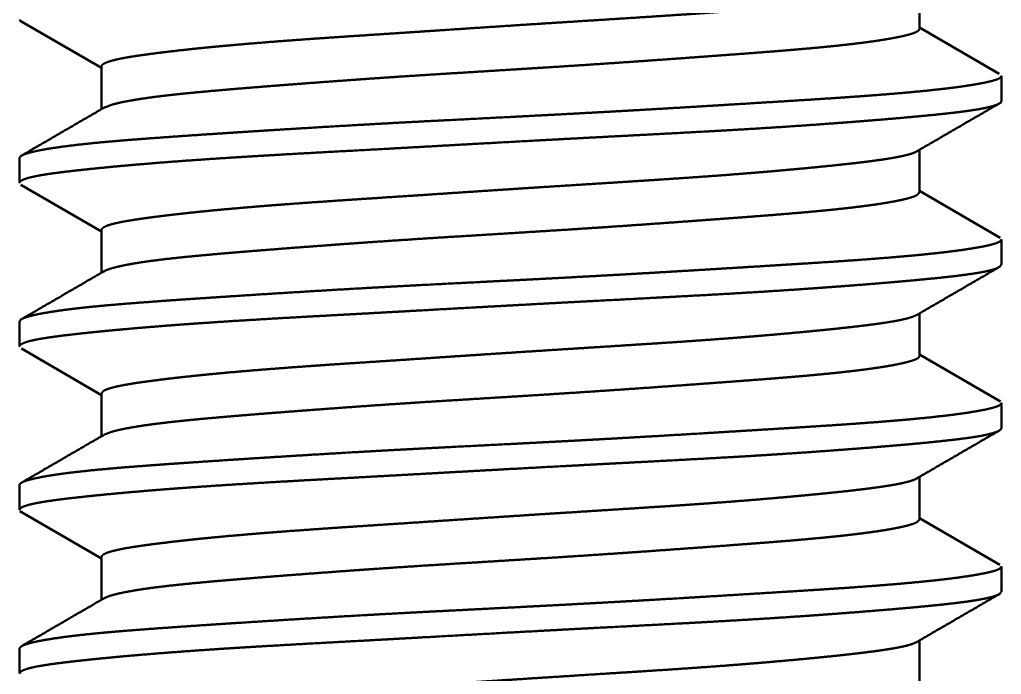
# Paper-space layout 'Layout1' of a CAD drawing. Header units: millimetres. Extents: x 0 to 420, y 0 to 297.
# Drawn here: x 235.53 to 241.53, y 156.94 to 160.95 of the extents above; entities that cross this region are included whole.
import ezdxf

# ---------------------------------------------------------------- set-up
doc = ezdxf.new("R2010")
doc.units = ezdxf.units.MM
doc.layers.add('170', color=7, linetype='Continuous', true_color=0xffffff)

psp = doc.layouts.get("Layout1")

# ---------------------------------------------------------------- linework, layer by layer
at = {"layer": '170', "color": 155, "linetype": 'Continuous', "lineweight": 50}
for p, q in [((241.0252, 160.8909), (241.0252, 161.1509)), ((235.5278, 160.9402), (236.0252, 160.6513)), ((241.5118, 160.6163), (241.0252, 160.8991)), ((236.0252, 160.6601), (236.0252, 160.3993)), ((241.5252, 160.4491), (241.5252, 160.602)), ((241.0252, 159.8909), (241.0252, 160.1514)), ((235.5252, 160.1019), (235.5252, 159.9492)), ((235.5331, 159.9367), (236.0252, 159.6508)), ((241.517, 159.6136), (241.0252, 159.8993)), ((236.0252, 159.6601), (236.0252, 159.3991)), ((241.5252, 159.449), (241.5252, 159.602)), ((241.0252, 158.8909), (241.0252, 159.1508)), ((235.5252, 159.1019), (235.5252, 158.9491)), ((235.5361, 158.9351), (236.0252, 158.6509)), ((241.5208, 158.6112), (241.0252, 158.8991)), ((236.0252, 158.6601), (236.0252, 158.3992)), ((241.5252, 158.4491), (241.5252, 158.602)), ((241.0252, 157.891), (241.0252, 158.1513)), ((235.5252, 158.1019), (235.5252, 157.9491)), ((235.5269, 157.9409), (236.0252, 157.6513)), ((241.5163, 157.6139), (241.0252, 157.8993)), ((236.0252, 157.6601), (236.0252, 157.3993)), ((241.5252, 157.4492), (241.5252, 157.6019)), ((241.0252, 156.8909), (241.0252, 157.1508)), ((235.5252, 157.102), (235.5252, 156.9491))]:
    psp.add_line(p, q, dxfattribs=at)
for points, knots in [([(241.0069, 161.1402), (240.9859, 161.131), (240.9553, 161.1213), (240.916, 161.1118), (240.8931, 161.1071), (240.868, 161.1025), (240.8406, 161.0978), (240.8112, 161.0932), (240.7465, 161.084), (240.6741, 161.0748), (240.5943, 161.0656), (240.5069, 161.0561), (240.4603, 161.0513), (240.4119, 161.0464), (240.3869, 161.044), (240.3616, 161.0415), (240.3358, 161.0391), (240.3098, 161.0366), (240.202, 161.0267), (240.0886, 161.0168), (239.9697, 161.007), (239.8453, 160.9972), (239.8132, 160.9948), (239.7809, 160.9923), (239.7151, 160.9876), (239.6484, 160.9829), (239.581, 160.9782), (239.4439, 160.9691), (239.3039, 160.96), (239.015, 160.9416), (238.8665, 160.9322), (238.7176, 160.9227), (238.4199, 160.9033), (238.1223, 160.8835), (238.0481, 160.8786), (237.9746, 160.8737), (237.9019, 160.8689), (237.6882, 160.8548), (237.4811, 160.8411), (237.3801, 160.8342), (237.3136, 160.8295), (237.2808, 160.8272), (237.153, 160.8179), (237.0307, 160.8085), (236.9141, 160.7989), (236.8031, 160.7892), (236.7496, 160.7843), (236.6976, 160.7794), (236.6471, 160.7744), (236.5982, 160.7694), (236.5064, 160.7594), (236.4221, 160.7496), (236.3454, 160.74), (236.2763, 160.7307), (236.2445, 160.7261), (236.2147, 160.7215), (236.2006, 160.7192), (236.187, 160.7169), (236.174, 160.7146), (236.1615, 160.7123), (236.1171, 160.7032), (236.0814, 160.694), (236.0543, 160.6847), (236.036, 160.6752), (236.0328, 160.6728), (236.0301, 160.6704), (236.0281, 160.668), (236.0265, 160.6655), (236.0252, 160.6604)], [0, 0, 0.004564, 0.010966, 0.01902, 0.023678, 0.02877, 0.034297, 0.040238, 0.053258, 0.067785, 0.083802, 0.101317, 0.110641, 0.120348, 0.125343, 0.13042, 0.135567, 0.140784, 0.162348, 0.185025, 0.208797, 0.233675, 0.240073, 0.246537, 0.259673, 0.272992, 0.286459, 0.313834, 0.341792, 0.399474, 0.429126, 0.458849, 0.518286, 0.577721, 0.592539, 0.607209, 0.62173, 0.664405, 0.70576, 0.725938, 0.739203, 0.745764, 0.771305, 0.795727, 0.819041, 0.841255, 0.851947, 0.862356, 0.872479, 0.882258, 0.900664, 0.917565, 0.932971, 0.946878, 0.953267, 0.959276, 0.96213, 0.964875, 0.967513, 0.970038, 0.979073, 0.986417, 0.992118, 0.996227, 0.997025, 0.99774, 0.998378, 0.998953, 1, 1]), ([(235.5331, 160.9372), (235.53, 160.9398), (235.5261, 160.9451)], [0, 0, 0.389717, 1, 1]), ([(236.0408, 160.4083), (236.0827, 160.4249), (236.0909, 160.4274), (236.0998, 160.4298), (236.1092, 160.4323), (236.1192, 160.4348), (236.1407, 160.4398), (236.1642, 160.4448), (236.2174, 160.4547), (236.2787, 160.4645), (236.3481, 160.4742), (236.4256, 160.4837), (236.4675, 160.4883), (236.5112, 160.493), (236.5565, 160.4975), (236.6034, 160.5021), (236.7021, 160.5112), (236.8072, 160.5203), (236.9186, 160.5296), (237.0366, 160.5391), (237.067, 160.5415), (237.1288, 160.5463), (237.2233, 160.5535), (237.2875, 160.5584), (237.419, 160.5682), (237.5545, 160.578), (237.6237, 160.583), (237.6939, 160.5879), (237.7652, 160.5928), (237.8373, 160.5977), (237.9827, 160.6072), (238.1292, 160.6164), (238.4256, 160.6347), (238.5755, 160.644), (238.6508, 160.6487), (238.7259, 160.6534), (238.8746, 160.6629), (239.0214, 160.6725), (239.1664, 160.6822), (239.3095, 160.6921), (239.3803, 160.6971), (239.5202, 160.7071), (239.7217, 160.7218), (239.9742, 160.7405), (240.0934, 160.7497), (240.1225, 160.752), (240.1798, 160.7566), (240.2078, 160.7589), (240.2626, 160.7635), (240.3157, 160.768), (240.4165, 160.7773), (240.5105, 160.7866), (240.5975, 160.7961), (240.6776, 160.8058), (240.6965, 160.8083), (240.715, 160.8108), (240.7329, 160.8132), (240.7503, 160.8157), (240.7834, 160.8207), (240.8144, 160.8256), (240.8702, 160.8354), (240.9176, 160.8451), (240.9567, 160.8547), (240.9872, 160.8641), (241.0089, 160.8733), (241.0215, 160.8824), (241.0252, 160.8909)], [0, 0, 0.008974, 0.010695, 0.012521, 0.014462, 0.016506, 0.0209, 0.025692, 0.036473, 0.048838, 0.062782, 0.078332, 0.086719, 0.09547, 0.104538, 0.11393, 0.133664, 0.154665, 0.176936, 0.200499, 0.206581, 0.218917, 0.237792, 0.250622, 0.276877, 0.303926, 0.317746, 0.331762, 0.345985, 0.360387, 0.389398, 0.418631, 0.477761, 0.50766, 0.522693, 0.537672, 0.567348, 0.596652, 0.62558, 0.65414, 0.668277, 0.696202, 0.736446, 0.786859, 0.810675, 0.816484, 0.827919, 0.833527, 0.844473, 0.855075, 0.875241, 0.894046, 0.911482, 0.927545, 0.931348, 0.935052, 0.938651, 0.942147, 0.948818, 0.955079, 0.966355, 0.975994, 0.983997, 0.990362, 0.995048, 0.99815, 1, 1]), ([(241.5252, 160.6021), (241.5243, 160.5981), (241.5207, 160.5936), (241.5145, 160.589), (241.5055, 160.5844), (241.4938, 160.5798), (241.4626, 160.5706), (241.4211, 160.5613), (241.3693, 160.5516), (241.3073, 160.5417), (241.2724, 160.5367), (241.2349, 160.5317), (241.2152, 160.5292), (241.1949, 160.5267), (241.174, 160.5242), (241.1526, 160.5218), (241.0614, 160.512), (240.9615, 160.5024), (240.8529, 160.4929), (240.7356, 160.4837), (240.7049, 160.4814), (240.6419, 160.4768), (240.6096, 160.4745), (240.5438, 160.4699), (240.4764, 160.4654), (240.337, 160.4564), (240.1914, 160.4473), (239.8819, 160.4283), (239.8007, 160.4233), (239.7596, 160.4208), (239.6353, 160.4133), (239.3818, 160.3983), (239.2092, 160.3884), (239.0337, 160.3787), (238.8102, 160.3667), (238.7202, 160.3619), (238.5856, 160.355), (238.4961, 160.3504), (238.1396, 160.3322), (238.051, 160.3277), (237.9182, 160.3208), (237.83, 160.3161), (237.7861, 160.3137), (237.6131, 160.304), (237.4443, 160.2942), (237.2797, 160.2843), (237.1192, 160.2744), (237.0406, 160.2695), (236.9245, 160.2621), (236.8488, 160.2572), (236.6674, 160.2453), (236.5304, 160.236), (236.4005, 160.2269), (236.2778, 160.2178), (236.2192, 160.2133), (236.1625, 160.2087), (236.1078, 160.2042), (236.0556, 160.1996), (235.9583, 160.1903), (235.8705, 160.1807), (235.792, 160.1709), (235.7229, 160.1609), (235.7071, 160.1584), (235.692, 160.1559), (235.6774, 160.1534), (235.6635, 160.1508), (235.6378, 160.1458), (235.6147, 160.1409), (235.5765, 160.1311), (235.5489, 160.1215), (235.5317, 160.1121), (235.5252, 160.1028), (235.5252, 160.102)], [0, 0, 0.00067, 0.001627, 0.002908, 0.004579, 0.006656, 0.012044, 0.019095, 0.027813, 0.03821, 0.044046, 0.050309, 0.053604, 0.05699, 0.060471, 0.064041, 0.079228, 0.095845, 0.113887, 0.133367, 0.138463, 0.148933, 0.154296, 0.165219, 0.176401, 0.199531, 0.223676, 0.275014, 0.288493, 0.295302, 0.315919, 0.357966, 0.386597, 0.415705, 0.452763, 0.467678, 0.489995, 0.504837, 0.563931, 0.578632, 0.600638, 0.615269, 0.622553, 0.65124, 0.679232, 0.706538, 0.733157, 0.746205, 0.765454, 0.778024, 0.808128, 0.830864, 0.852417, 0.872781, 0.882513, 0.891941, 0.901018, 0.909696, 0.925879, 0.940514, 0.953614, 0.965168, 0.967812, 0.970359, 0.972804, 0.975142, 0.979486, 0.983393, 0.989918, 0.994764, 0.997999, 0.999877, 1, 1]), ([(235.5252, 159.9495), (235.5252, 159.95), (235.5258, 159.9524), (235.527, 159.9549), (235.5289, 159.9573), (235.5315, 159.9598), (235.5387, 159.9646), (235.5485, 159.9693), (235.576, 159.9787), (235.6139, 159.9878), (235.6369, 159.9924), (235.6625, 159.9969), (235.6763, 159.9992), (235.6907, 160.0015), (235.7059, 160.0037), (235.7217, 160.006), (235.7907, 160.0151), (235.8692, 160.0243), (235.9569, 160.0338), (236.0539, 160.0435), (236.1059, 160.0485), (236.1602, 160.0535), (236.1883, 160.056), (236.2169, 160.0585), (236.2461, 160.0611), (236.2757, 160.0636), (236.3984, 160.0736), (236.5282, 160.0834), (236.665, 160.093), (236.8088, 160.1025), (236.8834, 160.1072), (236.9597, 160.1119), (237.0375, 160.1165), (237.1164, 160.1211), (237.2771, 160.1302), (237.4417, 160.1393), (237.7827, 160.1579), (237.8705, 160.1628), (237.9147, 160.1652), (238.0478, 160.1727), (238.3147, 160.1876), (238.672, 160.2072), (238.8514, 160.2168), (238.9412, 160.2216), (238.9858, 160.224), (239.1187, 160.231), (239.3791, 160.2446), (239.5488, 160.2536), (239.7154, 160.2627), (239.7975, 160.2672), (239.8788, 160.2719), (240.0372, 160.2814), (240.1891, 160.291), (240.3348, 160.3009), (240.4741, 160.3109), (240.5413, 160.3159), (240.607, 160.3209), (240.671, 160.3259), (240.7024, 160.3284), (240.7333, 160.3309), (240.851, 160.3406), (240.9598, 160.3502), (241.0598, 160.3595), (241.151, 160.3687), (241.1933, 160.3733), (241.2333, 160.3778), (241.2524, 160.3801), (241.271, 160.3824), (241.2889, 160.3847), (241.3061, 160.387), (241.3684, 160.3961), (241.4204, 160.4055), (241.462, 160.4151), (241.4934, 160.425), (241.4996, 160.4275), (241.5051, 160.43), (241.51, 160.4325), (241.5142, 160.435), (241.5206, 160.44), (241.5242, 160.445), (241.5252, 160.4492)], [0, 0, 0.000079, 0.000498, 0.000954, 0.001466, 0.002053, 0.003482, 0.005284, 0.010091, 0.016558, 0.020426, 0.024729, 0.027045, 0.029466, 0.032002, 0.034644, 0.046178, 0.059256, 0.073862, 0.089998, 0.09864, 0.107674, 0.112343, 0.117101, 0.12194, 0.126854, 0.14724, 0.168787, 0.191488, 0.215345, 0.227716, 0.240379, 0.253282, 0.266358, 0.292998, 0.320294, 0.376834, 0.391382, 0.398716, 0.42078, 0.465027, 0.524272, 0.554002, 0.568887, 0.576292, 0.598318, 0.641485, 0.669617, 0.697231, 0.710843, 0.72432, 0.750591, 0.775796, 0.799958, 0.823076, 0.834241, 0.845144, 0.85578, 0.860991, 0.866113, 0.885666, 0.903747, 0.920374, 0.935547, 0.942586, 0.949253, 0.952448, 0.95554, 0.958525, 0.9614, 0.971828, 0.980565, 0.987645, 0.993083, 0.994189, 0.995195, 0.996104, 0.996915, 0.998257, 0.999277, 1, 1]), ([(241.016, 160.146), (241.0085, 160.1412), (240.9988, 160.1362), (240.9867, 160.1313), (240.9799, 160.1288), (240.9725, 160.1263), (240.9645, 160.1239), (240.956, 160.1214), (240.9168, 160.1119), (240.8691, 160.1027), (240.8132, 160.0935), (240.7489, 160.0844), (240.7315, 160.082), (240.7136, 160.0797), (240.6952, 160.0774), (240.6762, 160.0751), (240.6369, 160.0704), (240.5958, 160.0657), (240.5085, 160.0563), (240.4144, 160.0467), (240.3135, 160.037), (240.2058, 160.0271), (240.1493, 160.0221), (240.0913, 160.0171), (240.0321, 160.0121), (239.9718, 160.0071), (239.8478, 159.9974), (239.7191, 159.9879), (239.586, 159.9786), (239.4482, 159.9694), (239.4131, 159.9671), (239.3423, 159.9625), (239.2353, 159.9556), (239.1634, 159.951), (238.8715, 159.9325), (238.723, 159.923), (238.648, 159.9182), (238.6104, 159.9157), (238.4226, 159.9035), (238.2738, 159.8936), (237.9799, 159.874), (237.9072, 159.8692), (237.7627, 159.8597), (237.5517, 159.8458), (237.4162, 159.8366), (237.2848, 159.8275), (237.1575, 159.8182), (237.0954, 159.8135), (237.0344, 159.8088), (237.0043, 159.8064), (236.9745, 159.804), (236.9452, 159.8015), (236.9164, 159.7991), (236.8049, 159.7894), (236.7, 159.7796), (236.6015, 159.7697), (236.5095, 159.7598), (236.4876, 159.7573), (236.466, 159.7548), (236.4449, 159.7523), (236.4242, 159.7499), (236.3844, 159.745), (236.3467, 159.7402), (236.2774, 159.7309), (236.2163, 159.7217), (236.1632, 159.7126), (236.1184, 159.7035), (236.0991, 159.6988), (236.0821, 159.6942), (236.0673, 159.6895), (236.0547, 159.6849), (236.0363, 159.6754), (236.0267, 159.6658), (236.0252, 159.6602)], [0, 0, 0.001774, 0.003945, 0.006531, 0.007982, 0.009536, 0.011191, 0.012948, 0.020978, 0.030625, 0.041889, 0.054799, 0.058286, 0.061878, 0.065577, 0.069378, 0.07725, 0.085469, 0.102921, 0.121729, 0.141882, 0.163396, 0.174671, 0.186242, 0.198045, 0.210078, 0.23482, 0.260461, 0.287, 0.314452, 0.321457, 0.335558, 0.356873, 0.371196, 0.429345, 0.458938, 0.473866, 0.48137, 0.518782, 0.548432, 0.606997, 0.621483, 0.650268, 0.692306, 0.719306, 0.745495, 0.770873, 0.783254, 0.795431, 0.801433, 0.807363, 0.81321, 0.818971, 0.841211, 0.862166, 0.881843, 0.900233, 0.90463, 0.908944, 0.913173, 0.917312, 0.925282, 0.932839, 0.946739, 0.959031, 0.96973, 0.978828, 0.982771, 0.986289, 0.989373, 0.992036, 0.996155, 0.998849, 1, 1]), ([(236.0363, 159.4056), (236.0369, 159.406), (236.0453, 159.4108), (236.0559, 159.4156), (236.0838, 159.4253), (236.1201, 159.435), (236.165, 159.4449), (236.2184, 159.4548), (236.2483, 159.4598), (236.2804, 159.4648), (236.2973, 159.4672), (236.3146, 159.4697), (236.3324, 159.4721), (236.3507, 159.4745), (236.4282, 159.484), (236.513, 159.4932), (236.6049, 159.5022), (236.7041, 159.5114), (236.73, 159.5137), (236.7564, 159.516), (236.8105, 159.5206), (236.866, 159.5253), (236.9227, 159.5299), (237.04, 159.5393), (237.1623, 159.5489), (237.2896, 159.5586), (237.4221, 159.5684), (237.4902, 159.5734), (237.5591, 159.5784), (237.6286, 159.5833), (237.6988, 159.5882), (237.8408, 159.5979), (237.9851, 159.6073), (238.1318, 159.6166), (238.2809, 159.6258), (238.5802, 159.6443), (238.7289, 159.6536), (238.877, 159.663), (238.9507, 159.6678), (239.0611, 159.6751), (239.0978, 159.6776), (239.1709, 159.6825), (239.3145, 159.6925), (239.4545, 159.7024), (239.5909, 159.7122), (239.789, 159.7268), (239.885, 159.7339), (239.9165, 159.7362), (239.9783, 159.7408), (240.0974, 159.75), (240.2104, 159.7591), (240.3174, 159.7682), (240.4183, 159.7774), (240.4664, 159.7821), (240.513, 159.7869), (240.5577, 159.7917), (240.6005, 159.7965), (240.68, 159.8061), (240.7516, 159.8159), (240.8154, 159.8258), (240.8713, 159.8356), (240.884, 159.8381), (240.8962, 159.8406), (240.9079, 159.843), (240.919, 159.8455), (240.9396, 159.8503), (240.9579, 159.855), (240.9879, 159.8643), (241.0092, 159.8735), (241.0252, 159.8909)], [0, 0, 0.000135, 0.00206, 0.004385, 0.010247, 0.017742, 0.026884, 0.037692, 0.043725, 0.050187, 0.053578, 0.057059, 0.060633, 0.064296, 0.07984, 0.0968, 0.115182, 0.134993, 0.140174, 0.145446, 0.156244, 0.167317, 0.178644, 0.202053, 0.226461, 0.251872, 0.278289, 0.29188, 0.305631, 0.319497, 0.333485, 0.361803, 0.390582, 0.419823, 0.449535, 0.50921, 0.538849, 0.568363, 0.583072, 0.605076, 0.612393, 0.626972, 0.65561, 0.683534, 0.710751, 0.750259, 0.769414, 0.775695, 0.788034, 0.811796, 0.834352, 0.855707, 0.875865, 0.885488, 0.894802, 0.90376, 0.912314, 0.928252, 0.942634, 0.955471, 0.96676, 0.969336, 0.971811, 0.97419, 0.976455, 0.980658, 0.984426, 0.990681, 0.99528, 1, 1]), ([(241.5252, 159.602), (241.5149, 159.5892), (241.4947, 159.5801), (241.4639, 159.571), (241.4545, 159.5686), (241.4445, 159.5663), (241.4337, 159.5639), (241.4223, 159.5615), (241.3976, 159.5567), (241.3704, 159.5518), (241.3086, 159.5419), (241.237, 159.532), (241.1557, 159.5221), (241.0646, 159.5123), (241.0403, 159.5098), (241.0153, 159.5074), (240.9898, 159.505), (240.9639, 159.5026), (240.9104, 159.4978), (240.8549, 159.4931), (240.7382, 159.4839), (240.6137, 159.4748), (240.4814, 159.4657), (240.3413, 159.4567), (240.2685, 159.4521), (240.1944, 159.4475), (240.1191, 159.4428), (239.8858, 159.4285), (239.6415, 159.4136), (239.5152, 159.4061), (239.4295, 159.4011), (239.2124, 159.3886), (239.0371, 159.3789), (238.8602, 159.3693), (238.6819, 159.3599), (238.5021, 159.3507), (238.4116, 159.3461), (238.3215, 159.3415), (237.9662, 159.3233), (237.7918, 159.314), (237.6194, 159.3044), (237.4492, 159.2945), (237.2829, 159.2845), (237.1221, 159.2746), (236.9668, 159.2648), (236.8168, 159.2551), (236.6372, 159.2432), (236.5677, 159.2385), (236.4672, 159.2316), (236.4028, 159.227), (236.2802, 159.218), (236.1657, 159.209), (236.0594, 159.1999), (235.9614, 159.1906), (235.9382, 159.1882), (235.9156, 159.1858), (235.8936, 159.1834), (235.8723, 159.181), (235.8315, 159.176), (235.7933, 159.1711), (235.7243, 159.1611), (235.6653, 159.1512), (235.6396, 159.1462), (235.6163, 159.1412), (235.6056, 159.1388), (235.5956, 159.1363), (235.5862, 159.1338), (235.5775, 159.1314), (235.5493, 159.1217), (235.5319, 159.1123), (235.5252, 159.1021)], [0, 0, 0.002725, 0.006377, 0.011703, 0.013305, 0.015016, 0.016839, 0.018773, 0.022945, 0.027521, 0.037885, 0.049845, 0.063404, 0.07858, 0.082629, 0.086783, 0.091023, 0.095344, 0.104234, 0.113451, 0.132841, 0.153513, 0.175467, 0.198727, 0.210806, 0.223094, 0.235588, 0.274292, 0.31482, 0.335771, 0.349998, 0.386001, 0.41508, 0.444406, 0.473976, 0.503792, 0.51879, 0.533737, 0.592645, 0.621576, 0.650161, 0.678393, 0.705984, 0.732662, 0.758436, 0.783314, 0.813135, 0.824656, 0.841341, 0.852034, 0.872398, 0.891412, 0.909077, 0.925379, 0.929243, 0.933009, 0.936669, 0.940225, 0.947024, 0.953409, 0.96495, 0.974858, 0.979201, 0.983139, 0.984952, 0.986662, 0.988272, 0.989776, 0.994709, 0.997978, 1, 1]), ([(235.5252, 158.9492), (235.5318, 158.96), (235.5489, 158.9695), (235.5768, 158.9789), (235.5854, 158.9812), (235.5948, 158.9835), (235.6048, 158.9858), (235.6155, 158.9882), (235.6387, 158.9927), (235.6644, 158.9972), (235.7233, 159.0062), (235.7921, 159.0153), (235.8708, 159.0245), (235.9595, 159.034), (235.9833, 159.0365), (236.0076, 159.0389), (236.0323, 159.0414), (236.0577, 159.0439), (236.1098, 159.0488), (236.1639, 159.0538), (236.2783, 159.0638), (236.4006, 159.0737), (236.4648, 159.0787), (236.5311, 159.0836), (236.5649, 159.086), (236.5993, 159.0885), (236.6342, 159.0909), (236.6696, 159.0933), (236.8143, 159.1029), (236.9643, 159.1122), (237.1195, 159.1213), (237.28, 159.1304), (237.3622, 159.1349), (237.4881, 159.1418), (237.5734, 159.1464), (237.789, 159.1583), (237.9635, 159.168), (238.3182, 159.1878), (238.408, 159.1927), (238.5887, 159.2026), (238.8573, 159.2171), (239.0342, 159.2265), (239.3828, 159.2448), (239.4689, 159.2494), (239.5544, 159.2539), (239.7215, 159.263), (239.8834, 159.2722), (240.0402, 159.2815), (240.1918, 159.2912), (240.3384, 159.3012), (240.4096, 159.3062), (240.4789, 159.3113), (240.5462, 159.3163), (240.6116, 159.3213), (240.7362, 159.3311), (240.853, 159.3408), (240.9084, 159.3456), (240.9618, 159.3504), (241.0133, 159.3551), (241.0626, 159.3598), (241.1542, 159.369), (241.2358, 159.3781), (241.3075, 159.3872), (241.3694, 159.3963), (241.3966, 159.401), (241.4214, 159.4057), (241.4328, 159.4081), (241.4436, 159.4105), (241.4538, 159.413), (241.4632, 159.4155), (241.4943, 159.4253), (241.5146, 159.4353), (241.5252, 159.4495)], [0, 0, 0.002082, 0.005325, 0.010196, 0.011684, 0.013281, 0.014981, 0.016788, 0.020705, 0.025027, 0.034894, 0.04638, 0.059497, 0.07427, 0.078222, 0.082264, 0.086387, 0.0906, 0.099269, 0.108274, 0.127277, 0.147599, 0.158256, 0.169251, 0.174871, 0.18058, 0.186374, 0.192236, 0.216246, 0.241129, 0.266877, 0.293489, 0.307123, 0.327991, 0.342139, 0.377879, 0.40682, 0.465625, 0.480517, 0.510478, 0.55501, 0.584338, 0.642139, 0.656412, 0.67058, 0.698282, 0.72513, 0.751137, 0.776296, 0.800609, 0.812431, 0.823943, 0.835116, 0.845961, 0.866668, 0.886066, 0.895275, 0.904153, 0.912703, 0.920912, 0.936152, 0.94974, 0.961709, 0.97207, 0.976642, 0.980816, 0.98275, 0.984581, 0.986309, 0.987929, 0.993327, 0.997071, 1, 1]), ([(241.0098, 159.1419), (240.9874, 159.1315), (240.9572, 159.1218), (240.9182, 159.1123), (240.9071, 159.1099), (240.8954, 159.1075), (240.8831, 159.1052), (240.8703, 159.1029), (240.8433, 159.0983), (240.8142, 159.0937), (240.7503, 159.0845), (240.6785, 159.0754), (240.5989, 159.0661), (240.5114, 159.0566), (240.4883, 159.0542), (240.4647, 159.0517), (240.4407, 159.0493), (240.4164, 159.0469), (240.3666, 159.042), (240.3153, 159.0371), (240.2082, 159.0273), (240.0952, 159.0174), (240.0364, 159.0124), (239.9762, 159.0075), (239.9144, 159.0025), (239.8511, 158.9976), (239.7215, 158.988), (239.5884, 158.9787), (239.4518, 158.9696), (239.2405, 158.956), (239.0953, 158.9467), (238.874, 158.9327), (238.5772, 158.9136), (238.3533, 158.8989), (238.2409, 158.8914), (238.1662, 158.8865), (237.9824, 158.8742), (237.838, 158.8646), (237.5567, 158.8461), (237.4879, 158.8415), (237.4197, 158.8369), (237.3528, 158.8323), (237.2871, 158.8277), (237.1598, 158.8184), (237.0375, 158.809), (236.9205, 158.7995), (236.8086, 158.7897), (236.7546, 158.7848), (236.7023, 158.7798), (236.6518, 158.7748), (236.6031, 158.7699), (236.5113, 158.76), (236.4267, 158.7502), (236.3494, 158.7406), (236.2794, 158.7311), (236.2631, 158.7288), (236.2473, 158.7265), (236.2321, 158.7242), (236.2174, 158.7219), (236.1897, 158.7173), (236.1641, 158.7128), (236.1193, 158.7037), (236.0831, 158.6945), (236.0683, 158.6899), (236.0555, 158.6852), (236.05, 158.6828), (236.045, 158.6805), (236.0405, 158.6781), (236.0366, 158.6757), (236.0252, 158.6605)], [0, 0, 0.004909, 0.011219, 0.019216, 0.021483, 0.02386, 0.026349, 0.028935, 0.034402, 0.040261, 0.053131, 0.067543, 0.083503, 0.101026, 0.105657, 0.110375, 0.11517, 0.120039, 0.130003, 0.140266, 0.161683, 0.184278, 0.196018, 0.208054, 0.220393, 0.233035, 0.25892, 0.285499, 0.312761, 0.354926, 0.383907, 0.428053, 0.487284, 0.531977, 0.554407, 0.569308, 0.606005, 0.634813, 0.690963, 0.704693, 0.718292, 0.731657, 0.744763, 0.770195, 0.794607, 0.818, 0.840367, 0.851155, 0.861629, 0.871734, 0.881471, 0.899866, 0.916823, 0.932341, 0.946401, 0.949682, 0.95286, 0.955929, 0.958887, 0.964486, 0.969658, 0.978751, 0.986187, 0.989291, 0.991993, 0.993196, 0.994299, 0.995304, 0.996214, 1, 1]), ([(236.0436, 158.4099), (236.0843, 158.4254), (236.1015, 158.4303), (236.121, 158.4352), (236.1315, 158.4377), (236.1426, 158.4402), (236.1543, 158.4427), (236.1666, 158.4452), (236.2205, 158.4552), (236.2823, 158.465), (236.352, 158.4747), (236.4296, 158.4841), (236.4713, 158.4887), (236.515, 158.4934), (236.5377, 158.4957), (236.5608, 158.498), (236.5843, 158.5003), (236.6082, 158.5026), (236.7076, 158.5117), (236.8131, 158.5208), (236.9246, 158.5301), (237.0421, 158.5395), (237.1031, 158.5443), (237.2295, 158.554), (237.2942, 158.5589), (237.4263, 158.5687), (237.5619, 158.5786), (237.701, 158.5884), (237.8437, 158.5981), (237.9163, 158.6029), (237.9897, 158.6076), (238.1371, 158.6169), (238.285, 158.6261), (238.5827, 158.6444), (238.7324, 158.6538), (238.8074, 158.6586), (238.882, 158.6634), (239.0293, 158.673), (239.1743, 158.6828), (239.3168, 158.6926), (239.457, 158.7025), (239.5947, 158.7125), (239.8572, 158.7318), (239.9808, 158.741), (240.0993, 158.7501), (240.1566, 158.7547), (240.2127, 158.7593), (240.2402, 158.7615), (240.2674, 158.7639), (240.2943, 158.7662), (240.3207, 158.7685), (240.4217, 158.7778), (240.5154, 158.7871), (240.602, 158.7966), (240.6813, 158.8063), (240.7182, 158.8112), (240.7533, 158.8162), (240.7701, 158.8186), (240.7864, 158.8211), (240.8022, 158.8236), (240.8175, 158.8261), (240.873, 158.836), (240.92, 158.8457), (240.9585, 158.8552), (240.9884, 158.8645), (240.9945, 158.8668), (241.0001, 158.8691), (241.0051, 158.8714), (241.0096, 158.8737), (241.0169, 158.8783), (241.0219, 158.8829), (241.0252, 158.891)], [0, 0, 0.008667, 0.012234, 0.016233, 0.018395, 0.020665, 0.023049, 0.025534, 0.036462, 0.048941, 0.062961, 0.078524, 0.086891, 0.095651, 0.100184, 0.104812, 0.109521, 0.114304, 0.134203, 0.155299, 0.177592, 0.201078, 0.213274, 0.238535, 0.251468, 0.277863, 0.304953, 0.332737, 0.361222, 0.375727, 0.390383, 0.419804, 0.449338, 0.508769, 0.538659, 0.55364, 0.568531, 0.597949, 0.626895, 0.655365, 0.683364, 0.710879, 0.76332, 0.788011, 0.811693, 0.823154, 0.834361, 0.839866, 0.845306, 0.850676, 0.855964, 0.876177, 0.894945, 0.912289, 0.928206, 0.935627, 0.942685, 0.946074, 0.94937, 0.952551, 0.955631, 0.966871, 0.976431, 0.98433, 0.990571, 0.991879, 0.993082, 0.994187, 0.995193, 0.996906, 0.99826, 1, 1]), ([(241.5252, 158.6021), (241.5245, 158.5986), (241.5232, 158.5963), (241.5212, 158.594), (241.5185, 158.5917), (241.5152, 158.5894), (241.5065, 158.5848), (241.4952, 158.5803), (241.4647, 158.5712), (241.4238, 158.5618), (241.3725, 158.5521), (241.3106, 158.5422), (241.2935, 158.5397), (241.2757, 158.5372), (241.2574, 158.5347), (241.2386, 158.5322), (241.1991, 158.5272), (241.1573, 158.5223), (241.067, 158.5125), (240.9675, 158.5029), (240.9144, 158.4982), (240.859, 158.4935), (240.8304, 158.4911), (240.8013, 158.4888), (240.7715, 158.4864), (240.7413, 158.4841), (240.6161, 158.4749), (240.4841, 158.4659), (240.3453, 158.4569), (240.1247, 158.4432), (240.0086, 158.436), (239.9293, 158.4312), (239.7271, 158.4188), (239.5613, 158.4088), (239.3919, 158.3989), (239.2189, 158.389), (239.131, 158.384), (238.953, 158.3743), (238.8637, 158.3695), (238.6852, 158.3601), (238.5065, 158.3509), (238.1492, 158.3327), (238.0598, 158.3281), (237.9706, 158.3235), (237.8823, 158.3189), (237.7949, 158.3142), (237.6228, 158.3046), (237.4541, 158.2948), (237.2889, 158.2849), (237.0875, 158.2724), (237.0088, 158.2675), (236.894, 158.2601), (236.8195, 158.2553), (236.6755, 158.2458), (236.5382, 158.2365), (236.472, 158.2319), (236.4075, 158.2274), (236.3447, 158.2228), (236.3139, 158.2205), (236.2836, 158.2182), (236.1679, 158.2092), (236.0613, 158.2001), (235.9638, 158.1909), (235.8753, 158.1813), (235.8345, 158.1764), (235.7959, 158.1715), (235.7775, 158.169), (235.7597, 158.1664), (235.7425, 158.1639), (235.7259, 158.1614), (235.6663, 158.1514), (235.6172, 158.1414), (235.5785, 158.1317), (235.5502, 158.122), (235.5399, 158.1173), (235.5323, 158.1126), (235.5296, 158.1102), (235.5275, 158.1079), (235.5261, 158.1055), (235.5253, 158.1032), (235.5252, 158.102)], [0, 0, 0.000596, 0.001034, 0.001539, 0.002121, 0.002792, 0.004416, 0.006437, 0.011707, 0.01865, 0.027297, 0.037674, 0.040541, 0.043503, 0.04656, 0.049715, 0.056304, 0.063265, 0.07831, 0.094848, 0.103678, 0.112887, 0.117632, 0.122476, 0.127413, 0.132434, 0.153222, 0.175131, 0.198146, 0.234749, 0.254001, 0.26715, 0.300696, 0.328202, 0.356296, 0.384983, 0.399551, 0.429067, 0.443869, 0.473471, 0.503086, 0.562329, 0.577147, 0.591927, 0.606567, 0.621057, 0.649605, 0.677577, 0.70497, 0.738391, 0.751445, 0.770494, 0.78285, 0.806734, 0.829524, 0.840505, 0.851212, 0.86164, 0.86675, 0.871788, 0.891004, 0.90871, 0.924925, 0.93966, 0.946471, 0.952906, 0.955983, 0.958963, 0.961844, 0.96462, 0.974625, 0.982918, 0.989528, 0.99448, 0.996348, 0.997827, 0.998429, 0.998952, 0.999402, 0.999804, 1, 1]), ([(235.5252, 157.9492), (235.5253, 157.9504), (235.5273, 157.9553), (235.5321, 157.9602), (235.5355, 157.9626), (235.5396, 157.9651), (235.5443, 157.9674), (235.5497, 157.9698), (235.5779, 157.9792), (235.6165, 157.9884), (235.6654, 157.9974), (235.7247, 158.0064), (235.7411, 158.0087), (235.7582, 158.011), (235.776, 158.0133), (235.7945, 158.0156), (235.8331, 158.0202), (235.8739, 158.0248), (235.9624, 158.0343), (236.0597, 158.0441), (236.166, 158.054), (236.2812, 158.0641), (236.3114, 158.0666), (236.3421, 158.0691), (236.3734, 158.0716), (236.4051, 158.0741), (236.4697, 158.079), (236.5359, 158.0839), (236.6732, 158.0936), (236.817, 158.103), (236.9672, 158.1123), (237.124, 158.1216), (237.2046, 158.1261), (237.2452, 158.1284), (237.3683, 158.1353), (237.6201, 158.149), (237.8793, 158.1633), (238.0116, 158.1706), (238.1008, 158.1756), (238.3248, 158.1881), (238.5036, 158.198), (238.8605, 158.2173), (239.0385, 158.2267), (239.1274, 158.2314), (239.1716, 158.2337), (239.389, 158.2452), (239.5586, 158.2542), (239.7245, 158.2632), (239.8865, 158.2723), (239.966, 158.277), (240.0446, 158.2818), (240.1219, 158.2867), (240.1974, 158.2916), (240.3431, 158.3015), (240.4819, 158.3115), (240.6138, 158.3215), (240.7389, 158.3313), (240.769, 158.3338), (240.828, 158.3387), (240.8567, 158.3411), (240.9124, 158.346), (240.9657, 158.3507), (241.0654, 158.36), (241.1559, 158.3692), (241.2372, 158.3783), (241.3092, 158.3874), (241.3257, 158.3897), (241.3416, 158.392), (241.3569, 158.3943), (241.3714, 158.3967), (241.3986, 158.4013), (241.4231, 158.406), (241.4642, 158.4157), (241.4948, 158.4255), (241.5149, 158.4355), (241.5244, 158.4454), (241.5252, 158.4492)], [0, 0, 0.000209, 0.001086, 0.002214, 0.002904, 0.003691, 0.004569, 0.005549, 0.010463, 0.017029, 0.025259, 0.035185, 0.037935, 0.040796, 0.043763, 0.046839, 0.053273, 0.060081, 0.074807, 0.091004, 0.108665, 0.127807, 0.132826, 0.137938, 0.143129, 0.14839, 0.159115, 0.170105, 0.192891, 0.216741, 0.241654, 0.267649, 0.281015, 0.28775, 0.308164, 0.349909, 0.392869, 0.414809, 0.429607, 0.466736, 0.496386, 0.555545, 0.585054, 0.599788, 0.607117, 0.643156, 0.671275, 0.698768, 0.725626, 0.73882, 0.751853, 0.764665, 0.777188, 0.801367, 0.824407, 0.84631, 0.867072, 0.872081, 0.881877, 0.88665, 0.895896, 0.904759, 0.921331, 0.936388, 0.949929, 0.961945, 0.964709, 0.967368, 0.969919, 0.972362, 0.976921, 0.981047, 0.988034, 0.993357, 0.997077, 0.999358, 1, 1]), ([(241.0156, 158.1458), (241.0094, 158.1416), (241.0048, 158.1391), (240.9998, 158.1367), (240.9941, 158.1342), (240.9879, 158.1317), (240.974, 158.1268), (240.9578, 158.122), (240.9192, 158.1125), (240.872, 158.1032), (240.8453, 158.0986), (240.8164, 158.094), (240.7854, 158.0894), (240.7521, 158.0848), (240.6798, 158.0755), (240.6003, 158.0662), (240.5137, 158.0568), (240.4199, 158.0472), (240.3703, 158.0424), (240.3189, 158.0375), (240.2925, 158.035), (240.2384, 158.03), (240.2108, 158.0275), (240.0972, 158.0176), (239.9785, 158.0077), (239.8549, 157.9979), (239.7263, 157.9884), (239.6601, 157.9837), (239.5926, 157.979), (239.5584, 157.9767), (239.4894, 157.9721), (239.3142, 157.9607), (239.1715, 157.9516), (238.8794, 157.933), (238.8422, 157.9307), (238.7675, 157.9259), (238.6548, 157.9186), (238.4307, 157.904), (238.2822, 157.8942), (237.9874, 157.8745), (237.8413, 157.8648), (237.6985, 157.8555), (237.5594, 157.8463), (237.4238, 157.8372), (237.2919, 157.828), (237.1636, 157.8187), (237.1322, 157.8163), (237.0703, 157.8116), (237.0399, 157.8092), (236.9804, 157.8044), (236.9224, 157.7996), (236.811, 157.7899), (236.7057, 157.7801), (236.6554, 157.7752), (236.6066, 157.7702), (236.5827, 157.7677), (236.5593, 157.7652), (236.5363, 157.7627), (236.5136, 157.7602), (236.4282, 157.7503), (236.3507, 157.7407), (236.2812, 157.7314), (236.2195, 157.7222), (236.1916, 157.7176), (236.1657, 157.7131), (236.1419, 157.7085), (236.1203, 157.7039), (236.0837, 157.6947), (236.056, 157.6854), (236.0371, 157.676), (236.027, 157.6664), (236.0252, 157.6603)], [0, 0, 0.001489, 0.002516, 0.003638, 0.004864, 0.006187, 0.009132, 0.012483, 0.020394, 0.029949, 0.035345, 0.041163, 0.047403, 0.054072, 0.068562, 0.084481, 0.101816, 0.120561, 0.130468, 0.140732, 0.146, 0.156801, 0.162315, 0.184994, 0.208668, 0.233323, 0.258971, 0.272164, 0.285611, 0.292433, 0.306192, 0.341094, 0.369524, 0.427729, 0.435133, 0.450026, 0.472468, 0.517129, 0.54672, 0.605476, 0.634578, 0.663031, 0.690765, 0.717776, 0.74407, 0.76964, 0.775917, 0.788255, 0.794311, 0.806186, 0.817754, 0.839987, 0.861014, 0.871075, 0.880829, 0.885593, 0.890277, 0.894886, 0.899414, 0.916519, 0.932042, 0.945996, 0.958395, 0.96401, 0.969231, 0.974053, 0.97846, 0.985959, 0.991767, 0.99597, 0.998739, 1, 1]), ([(236.0408, 157.4083), (236.057, 157.416), (236.0633, 157.4184), (236.0701, 157.4209), (236.0775, 157.4233), (236.0854, 157.4257), (236.1028, 157.4307), (236.1224, 157.4356), (236.1677, 157.4455), (236.2215, 157.4554), (236.2835, 157.4652), (236.3541, 157.475), (236.4325, 157.4844), (236.5179, 157.4937), (236.6101, 157.5027), (236.7093, 157.5118), (236.7614, 157.5164), (236.8153, 157.521), (236.8709, 157.5257), (236.9282, 157.5304), (237.0464, 157.5398), (237.1692, 157.5494), (237.2966, 157.5591), (237.4286, 157.5689), (237.5652, 157.5788), (237.6352, 157.5838), (237.7059, 157.5887), (237.8486, 157.5984), (237.9931, 157.6079), (238.1395, 157.6171), (238.3625, 157.6308), (238.513, 157.6401), (238.7371, 157.6541), (238.885, 157.6635), (239.0317, 157.6732), (239.1772, 157.683), (239.2495, 157.6879), (239.3214, 157.6929), (239.4619, 157.7029), (239.5984, 157.7128), (239.8593, 157.7319), (239.9837, 157.7413), (240.0443, 157.7459), (240.074, 157.7482), (240.1033, 157.7505), (240.1606, 157.755), (240.2164, 157.7596), (240.3231, 157.7687), (240.4233, 157.7779), (240.471, 157.7826), (240.5171, 157.7873), (240.5395, 157.7897), (240.5615, 157.7921), (240.5832, 157.7945), (240.6043, 157.7969), (240.6839, 157.8067), (240.7553, 157.8164), (240.8186, 157.8263), (240.8738, 157.8361), (240.8984, 157.841), (240.9209, 157.8459), (240.9413, 157.8507), (240.9596, 157.8555), (240.9893, 157.8648), (241.0101, 157.874), (241.0252, 157.8909)], [0, 0, 0.003574, 0.004916, 0.006359, 0.007907, 0.009557, 0.013167, 0.017179, 0.026427, 0.037306, 0.04982, 0.064004, 0.079732, 0.096841, 0.115307, 0.135134, 0.14556, 0.156327, 0.167449, 0.178894, 0.202501, 0.227033, 0.252477, 0.278835, 0.306118, 0.320101, 0.334206, 0.362694, 0.391539, 0.420748, 0.465248, 0.495283, 0.539995, 0.56951, 0.598794, 0.627845, 0.642279, 0.656616, 0.684672, 0.711925, 0.764031, 0.788875, 0.800976, 0.806909, 0.812765, 0.824225, 0.835364, 0.856684, 0.876731, 0.886278, 0.895506, 0.899998, 0.904408, 0.908741, 0.912984, 0.92896, 0.943308, 0.956065, 0.967234, 0.97222, 0.976803, 0.980986, 0.984744, 0.990948, 0.99547, 1, 1]), ([(241.5252, 157.6021), (241.5157, 157.5897), (241.5073, 157.5852), (241.4961, 157.5806), (241.4895, 157.5783), (241.4822, 157.576), (241.4742, 157.5737), (241.4656, 157.5714), (241.4247, 157.562), (241.3736, 157.5523), (241.3125, 157.5425), (241.2414, 157.5326), (241.202, 157.5276), (241.1602, 157.5226), (241.1383, 157.5201), (241.1157, 157.5177), (241.0927, 157.5152), (241.0691, 157.5127), (240.9694, 157.5031), (240.8614, 157.4936), (240.7453, 157.4844), (240.6208, 157.4753), (240.5555, 157.4707), (240.488, 157.4662), (240.4188, 157.4616), (240.3481, 157.4571), (240.2026, 157.448), (239.895, 157.4291), (239.733, 157.4192), (239.6498, 157.4141), (239.5655, 157.4091), (239.395, 157.399), (239.2223, 157.3892), (239.0474, 157.3794), (238.8703, 157.3699), (238.6911, 157.3604), (238.6006, 157.3557), (238.5555, 157.3534), (238.4206, 157.3465), (238.1531, 157.3329), (237.9765, 157.3238), (237.8888, 157.3192), (237.7578, 157.3121), (237.6709, 157.3073), (237.6277, 157.3049), (237.4573, 157.295), (237.2919, 157.2851), (237.1314, 157.2752), (236.9756, 157.2653), (236.8247, 157.2556), (236.7511, 157.2508), (236.679, 157.246), (236.5406, 157.2367), (236.41, 157.2275), (236.2871, 157.2185), (236.172, 157.2095), (236.1173, 157.205), (236.0646, 157.2004), (236.039, 157.1981), (236.0139, 157.1957), (235.9896, 157.1934), (235.9658, 157.1911), (235.8768, 157.1815), (235.7976, 157.1717), (235.7281, 157.1617), (235.6683, 157.1517), (235.6549, 157.1492), (235.6421, 157.1467), (235.6299, 157.1442), (235.6184, 157.1417), (235.5974, 157.1367), (235.5791, 157.1318), (235.5506, 157.1222), (235.5327, 157.1128), (235.5252, 157.1019)], [0, 0, 0.00258, 0.004169, 0.006166, 0.007322, 0.008585, 0.009961, 0.011443, 0.0184, 0.027011, 0.037255, 0.04914, 0.055706, 0.062689, 0.06634, 0.070094, 0.073936, 0.077865, 0.094444, 0.112389, 0.131686, 0.152347, 0.163196, 0.17439, 0.185881, 0.197604, 0.221748, 0.272772, 0.29966, 0.313455, 0.327448, 0.355725, 0.384366, 0.413368, 0.442733, 0.472464, 0.487455, 0.494941, 0.51731, 0.561658, 0.590935, 0.605488, 0.627206, 0.641615, 0.64879, 0.677038, 0.704476, 0.731115, 0.75696, 0.782002, 0.794216, 0.806185, 0.829146, 0.85082, 0.871224, 0.890354, 0.899438, 0.908199, 0.912454, 0.91662, 0.920678, 0.924636, 0.939453, 0.95267, 0.964298, 0.974334, 0.976594, 0.97875, 0.980808, 0.982759, 0.986332, 0.989468, 0.994456, 0.997805, 1, 1]), ([(235.5252, 156.9493), (235.5325, 156.9605), (235.5502, 156.97), (235.5785, 156.9794), (235.5967, 156.984), (235.6175, 156.9886), (235.6411, 156.9932), (235.6673, 156.9977), (235.727, 157.0068), (235.7964, 157.0158), (235.8755, 157.025), (235.9641, 157.0345), (236.0121, 157.0394), (236.0625, 157.0443), (236.0886, 157.0468), (236.1153, 157.0494), (236.1424, 157.0519), (236.17, 157.0544), (236.2852, 157.0644), (236.408, 157.0743), (236.5383, 157.0841), (236.6762, 157.0938), (236.7118, 157.0962), (236.7846, 157.101), (236.8217, 157.1033), (236.8967, 157.108), (236.9729, 157.1127), (237.1288, 157.1218), (237.2893, 157.1309), (237.6242, 157.1492), (237.7109, 157.1539), (237.7982, 157.1588), (237.9737, 157.1685), (238.3281, 157.1883), (238.6872, 157.208), (238.7775, 157.2129), (238.8671, 157.2177), (239.0445, 157.2271), (239.3921, 157.2453), (239.5622, 157.2544), (239.6464, 157.2589), (239.7298, 157.2635), (239.8924, 157.2727), (240.0492, 157.2821), (240.2003, 157.2918), (240.3457, 157.3017), (240.4162, 157.3067), (240.4852, 157.3117), (240.5528, 157.3168), (240.6184, 157.3218), (240.7432, 157.3317), (240.8596, 157.3414), (240.9676, 157.3509), (241.0673, 157.3602), (241.1139, 157.3648), (241.1584, 157.3695), (241.2005, 157.3741), (241.24, 157.3786), (241.3114, 157.3877), (241.3727, 157.3968), (241.4239, 157.4062), (241.4649, 157.4159), (241.4736, 157.4184), (241.4816, 157.4209), (241.4889, 157.4234), (241.4956, 157.4259), (241.5069, 157.4309), (241.5155, 157.4358), (241.5252, 157.4493)], [0, 0, 0.002212, 0.005543, 0.01048, 0.013581, 0.017113, 0.021088, 0.025489, 0.035492, 0.047088, 0.060259, 0.075021, 0.083002, 0.091389, 0.095735, 0.100166, 0.104675, 0.109266, 0.128413, 0.148808, 0.170439, 0.193322, 0.199238, 0.211314, 0.217463, 0.22991, 0.242551, 0.268406, 0.295026, 0.350552, 0.36492, 0.379394, 0.408494, 0.46727, 0.526814, 0.541774, 0.556634, 0.586045, 0.643673, 0.671884, 0.685837, 0.699666, 0.726636, 0.752644, 0.777708, 0.80183, 0.813532, 0.824996, 0.836215, 0.847109, 0.867837, 0.887171, 0.905124, 0.921692, 0.929451, 0.936855, 0.943867, 0.950458, 0.962373, 0.972629, 0.981247, 0.988227, 0.989718, 0.991105, 0.992391, 0.993572, 0.995615, 0.997254, 1, 1]), ([(241.0088, 157.1413), (240.9889, 157.1321), (240.9751, 157.1272), (240.959, 157.1223), (240.9502, 157.1199), (240.9407, 157.1175), (240.9307, 157.1151), (240.9202, 157.1127), (240.873, 157.1033), (240.8175, 157.0942), (240.7541, 157.0851), (240.6826, 157.0759), (240.6438, 157.0712), (240.603, 157.0665), (240.5818, 157.0642), (240.5601, 157.0618), (240.538, 157.0594), (240.5155, 157.057), (240.4215, 157.0474), (240.3211, 157.0377), (240.2144, 157.0279), (240.1014, 157.0179), (240.0425, 157.0129), (239.9819, 157.008), (239.9201, 157.003), (239.8573, 156.9981), (239.7286, 156.9885), (239.596, 156.9792), (239.4595, 156.9701), (239.3191, 156.961), (239.2474, 156.9564), (239.1749, 156.9518), (239.0291, 156.9425), (238.7343, 156.9237), (238.5854, 156.9141), (238.3978, 156.9018), (238.3226, 156.8968), (238.2852, 156.8944), (238.1369, 156.8845), (237.9906, 156.8747), (237.7746, 156.8605), (237.6683, 156.8535), (237.6331, 156.8512), (237.5631, 156.8465), (237.4263, 156.8373), (237.2942, 156.8282), (237.1669, 156.8189), (237.0442, 156.8095), (236.9847, 156.8048), (236.9264, 156.8), (236.8692, 156.7951), (236.8135, 156.7902), (236.7075, 156.7803), (236.6084, 156.7704), (236.5163, 156.7605), (236.4312, 156.7507), (236.3912, 156.7458), (236.353, 156.741), (236.3346, 156.7386), (236.3167, 156.7362), (236.2993, 156.7339), (236.2825, 156.7316), (236.2205, 156.7224), (236.1669, 156.7133), (236.1216, 156.7042), (236.0848, 156.695), (236.077, 156.6927), (236.0696, 156.6903), (236.0628, 156.688), (236.0566, 156.6856), (236.0458, 156.6809), (236.0373, 156.6761), (236.0252, 156.6602)], [0, 0, 0.004389, 0.007303, 0.010642, 0.012469, 0.01441, 0.016456, 0.018609, 0.028202, 0.03939, 0.052156, 0.06651, 0.074294, 0.082478, 0.086725, 0.09107, 0.095497, 0.100001, 0.118824, 0.138914, 0.160257, 0.182857, 0.194641, 0.206741, 0.219095, 0.231645, 0.257341, 0.283814, 0.31106, 0.339091, 0.353403, 0.367871, 0.396972, 0.455802, 0.485529, 0.52298, 0.537983, 0.545443, 0.57505, 0.604268, 0.64737, 0.668594, 0.675621, 0.689593, 0.71691, 0.743278, 0.768711, 0.793205, 0.805105, 0.816763, 0.828188, 0.839319, 0.860535, 0.880359, 0.898811, 0.91589, 0.923907, 0.931576, 0.935275, 0.938872, 0.942366, 0.94575, 0.958236, 0.969064, 0.978253, 0.985806, 0.987438, 0.988972, 0.990405, 0.991734, 0.994078, 0.996019, 1, 1])]:
    psp.add_open_spline(points, degree=1, knots=knots, dxfattribs=at)
for points in [[(236.0481, 160.4126), (235.5343, 160.1141)], [(241.0095, 160.1423), (241.5237, 160.441)], [(241.004, 159.1385), (241.5177, 159.437)], [(236.0432, 159.4096), (235.5289, 159.1107)], [(236.0508, 158.4141), (235.5377, 158.1159)], [(241.0094, 158.1421), (241.5229, 158.4404)], [(236.0479, 157.4125), (235.5336, 157.1137)], [(241.0027, 157.1378), (241.5171, 157.4366)]]:
    psp.add_open_spline(points, degree=1, dxfattribs=at)

doc.saveas('drawing.dxf')
